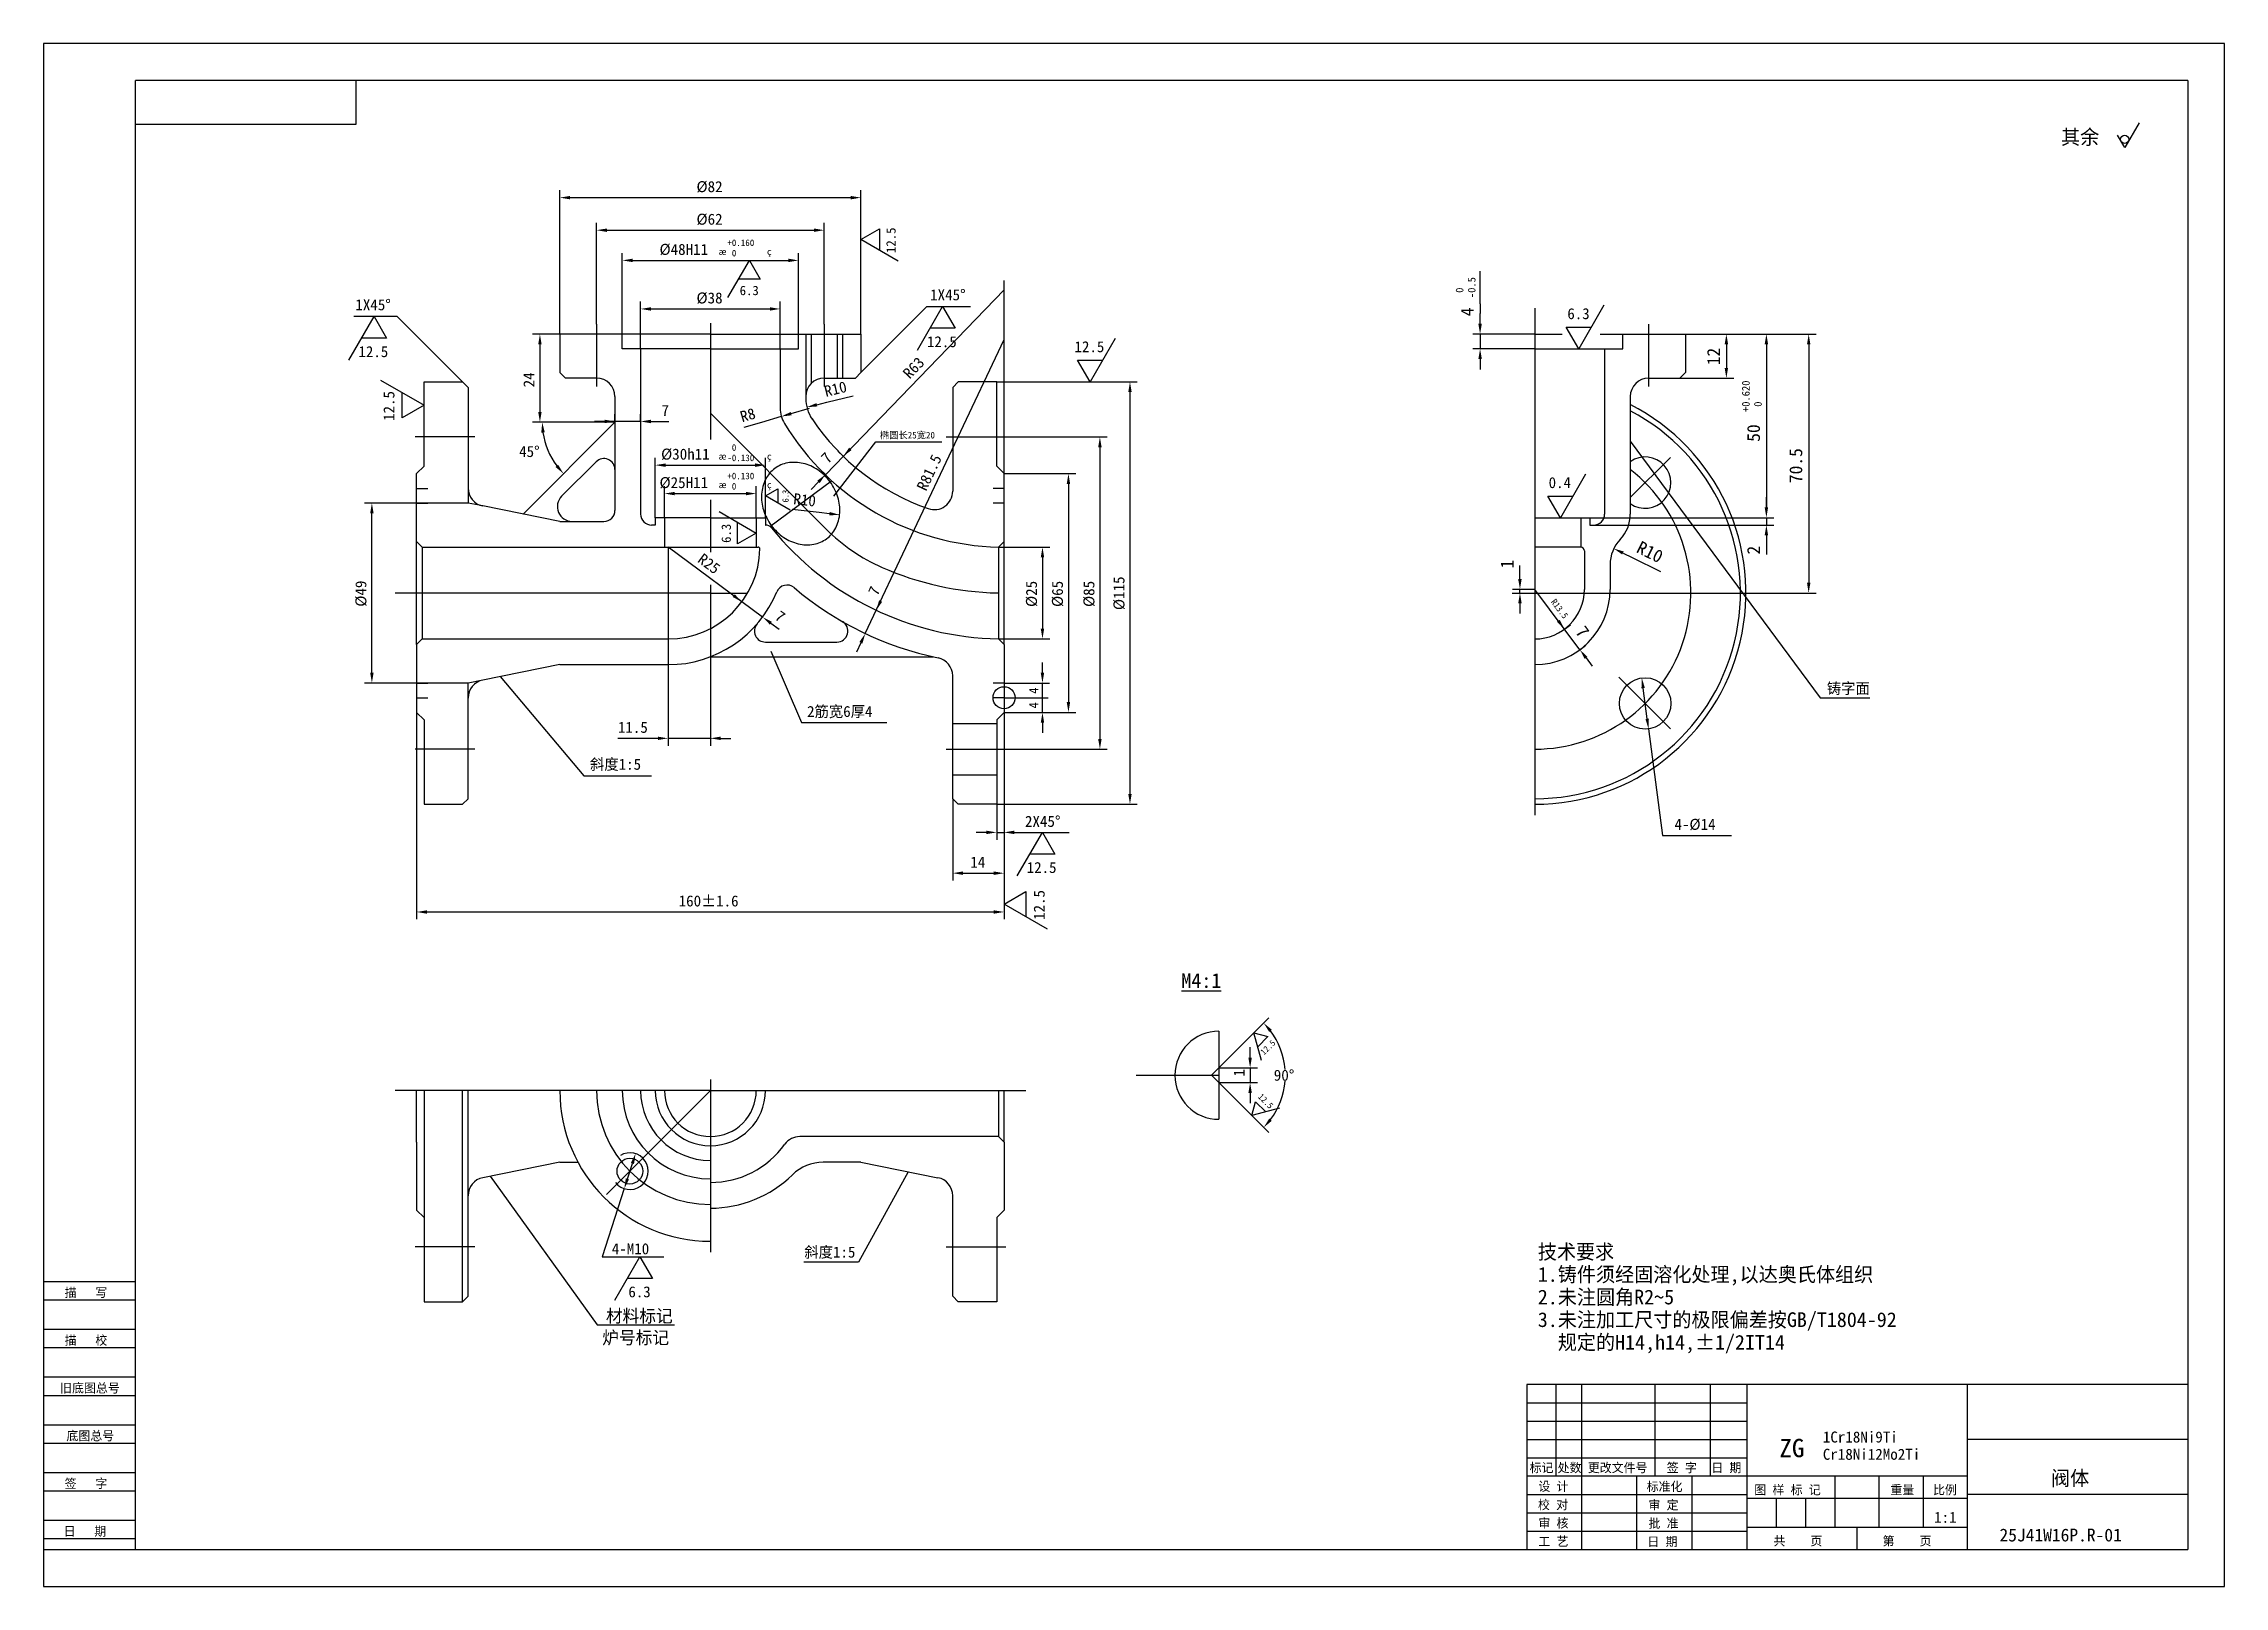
# Model space of a CAD drawing. Header units: metres. Extents: x 0 to 594, y 0 to 420.
import ezdxf

# ---------------------------------------------------------------- set-up
doc = ezdxf.new("R2010")
doc.units = ezdxf.units.M
for name, color, linetype in [('C', 6, 'Continuous'), ('D', 1, 'Continuous'), ('FL', 5, 'Continuous'), ('HA', 5, 'Continuous'), ('T', 7, 'Continuous'), ('TL', 4, 'Continuous')]:
    doc.layers.add(name, color=color, linetype=linetype)

# ---------------------------------------------------------------- blocks, each defined once
blk = doc.blocks.new('TUKUN2')
at = {"layer": 'FL'}
for p, q in [((0, 420), (0, 0)), ((594, 420), (0, 420)), ((594, 0), (594, 420)), ((0, 78), (25, 78)), ((0, 70), (25, 70)), ((0, 65), (25, 65)), ((0, 57), (25, 57)), ((412, 30), (412, 55)), ((419, 10), (419, 55)), ((439, 30), (439, 55)), ((454, 30), (454, 55)), ((0, 52), (25, 52)), ((404, 50), (464, 50)), ((0, 44), (25, 44)), ((404, 45), (464, 45)), ((0, 39), (25, 39)), ((404, 40), (464, 40)), ((0, 31), (25, 31)), ((404, 35), (464, 35)), ((449, 10), (449, 30)), ((0, 26), (25, 26)), ((404, 25), (464, 25)), ((0, 18), (25, 18)), ((404, 20), (464, 20)), ((0, 13), (25, 13)), ((404, 15), (464, 15)), ((0, 0), (594, 0))]:
    blk.add_line(p, q, dxfattribs=at)
at = {"layer": 'TL'}
for p, q in [((25, 10), (25, 410)), ((584, 410), (25, 410)), ((85, 410), (85, 398)), ((584, 410), (584, 10)), ((85, 398), (25, 398)), ((0, 83), (25, 83)), ((404, 55), (404, 10)), ((584, 55), (404, 55)), ((464, 10), (464, 55)), ((524, 10), (524, 55)), ((584, 40), (524, 40)), ((524, 30), (404, 30)), ((434, 10), (434, 30)), ((488, 16), (488, 30)), ((500, 16), (500, 30)), ((512, 16), (512, 30)), ((464, 24), (524, 24)), ((472, 16), (472, 24)), ((480, 16), (480, 24)), ((584, 25), (524, 25)), ((524, 16), (464, 16)), ((494, 10), (494, 16)), ((0, 10), (584, 10))]:
    blk.add_line(p, q, dxfattribs=at)
at = {"layer": 'T'}
for s, p in [('描   写', (5.74, 78.76)), ('描   校', (5.74, 65.76)), ('旧底图总号', (4.49, 52.76)), ('底图总号', (6.22, 39.76)), ('标记', (404.75, 31.07)), ('处数', (412.38, 31.07)), ('更改文件号', (420.61, 31.07)), ('签 字', (442.1, 31.07)), ('日 期', (454.23, 31.07)), ('签   字', (5.74, 26.76)), ('校 对', (407.05, 20.99)), ('设 计', (407.14, 25.99)), ('标准化', (436.65, 25.93)), ('审 定', (437.13, 20.93)), ('图 样 标 记', (465.95, 25.04)), ('重量', (503.03, 25.04)), ('比例', (514.64, 25.04)), ('审 核', (407.14, 15.99)), ('批 准', (437.13, 15.93)), ('日   期', (5.45, 13.76)), ('工 艺', (407.14, 10.99)), ('日 期', (436.84, 10.93)), ('共    页', (471.18, 11.13)), ('第    页', (500.9, 11.13))]:
    blk.add_text(s, height=2.5, dxfattribs=at).set_placement(p)

msp = doc.modelspace()

# ---------------------------------------------------------------- linework, layer by layer
at = {"layer": 'C'}
for p, q in [((406.18, 347.99), (406.18, 212.93)), ((150.61, 343.64), (150.61, 326.62)), ((181.61, 343.86), (181.61, 312.22)), ((212.61, 343.64), (212.61, 326.62)), ((437.18, 343.64), (437.18, 326.62)), ((213.16, 287.83), (181.61, 319.38)), ((117.43, 312.93), (101.18, 312.93)), ((245.8, 312.93), (262.05, 312.93)), ((432.18, 296.43), (443.11, 307.36)), ((197.82, 288.58), (214.65, 301.02)), ((181.61, 295.8), (181.61, 281.53)), ((181.61, 270.43), (95.72, 270.43)), ((181.61, 272.69), (181.61, 244.58)), ((181.61, 270.43), (191.77, 270.43)), ((399.97, 270.43), (474.48, 270.43)), ((429.06, 247.54), (443.11, 233.5)), ((117.43, 227.93), (101.18, 227.93)), ((245.8, 227.93), (262.05, 227.93)), ((406.18, 212.93), (406.18, 209.93)), ((181.61, 138.03), (181.61, 93.96)), ((297.58, 139.15), (320.14, 139.15)), ((181.61, 134.96), (95.72, 134.96)), ((181.61, 134.96), (153.33, 106.67)), ((181.61, 134.96), (267.51, 134.96)), ((117.43, 92.46), (101.18, 92.46)), ((181.61, 93.96), (181.61, 90.96)), ((245.8, 92.46), (262.05, 92.46))]:
    msp.add_line(p, q, dxfattribs=at)
for centre, radius, start, end in [((406.18, 270.43), 42.5, 270, 52.28), ((248.52, 323.18), 50, 225, 246.24), ((261.61, 352.93), 82.5, 246.24, 268.79), ((181.61, 134.96), 31, 180, 270)]:
    msp.add_arc(centre, radius, start, end, dxfattribs=at)
at = {"layer": 'D'}
for p, q in [((570.76, 398.45), (566.85, 391.69)), ((566.85, 391.69), (564.9, 395.07)), ((140.61, 340.93), (140.61, 380.07)), ((143.41, 378.07), (219.81, 378.07)), ((222.61, 340.93), (222.61, 380.07)), ((150.61, 343.64), (150.61, 371.21)), ((153.41, 369.21), (209.81, 369.21)), ((212.61, 343.64), (212.61, 371.21)), ((222.61, 366.64), (227.68, 369.57)), ((227.68, 369.57), (227.68, 363.71)), ((157.61, 340.93), (157.61, 362.99)), ((205.61, 340.93), (205.61, 362.99)), ((232.75, 360.78), (222.61, 366.64)), ((160.41, 360.99), (202.81, 360.99)), ((186.41, 350.85), (192.26, 360.99)), ((192.26, 360.99), (195.19, 355.92)), ((391.27, 349.12), (391.27, 358.02)), ((195.19, 355.92), (189.34, 355.92)), ((212.93, 302.63), (261.61, 352.93)), ((261.61, 302.93), (261.61, 355.56)), ((83.18, 333.87), (90.01, 345.7)), ((96.34, 345.7), (84.49, 345.7)), ((90.01, 345.7), (93.42, 339.79)), ((114.11, 327.93), (96.34, 345.7)), ((162.61, 336.93), (162.61, 349.77)), ((165.41, 347.77), (197.81, 347.77)), ((200.61, 336.93), (200.61, 349.77)), ((222.61, 330.43), (240.6, 348.41)), ((238.03, 336.58), (244.86, 348.41)), ((240.6, 348.41), (252.45, 348.41)), ((244.86, 348.41), (248.27, 342.5)), ((391.27, 349.12), (391.27, 346.53)), ((391.27, 343.73), (391.27, 346.53)), ((424.98, 348.76), (418.15, 336.93)), ((93.42, 339.79), (86.59, 339.79)), ((140.61, 340.93), (133.18, 340.93)), ((223.81, 259.41), (261.61, 339.43)), ((248.27, 342.5), (241.44, 342.5)), ((291.88, 339.76), (285.05, 327.93)), ((406.18, 340.93), (389.27, 340.93)), ((391.27, 340.93), (391.27, 336.93)), ((414.73, 342.84), (421.56, 342.84)), ((418.15, 336.93), (414.73, 342.84)), ((447.18, 340.93), (460.35, 340.93)), ((460.35, 340.93), (471.25, 340.93)), ((471.25, 340.93), (482.77, 340.93)), ((135.18, 338.13), (135.18, 319.73)), ((285.05, 327.93), (281.63, 333.84)), ((281.63, 333.84), (288.46, 333.84)), ((406.18, 336.93), (389.27, 336.93)), ((391.27, 334.13), (391.27, 331.33)), ((458.35, 338.13), (458.35, 331.73)), ((469.25, 338.13), (469.25, 293.73)), ((480.77, 338.13), (480.77, 273.23)), ((91.78, 328.38), (103.61, 321.55)), ((259.61, 327.93), (297.9, 327.93)), ((445.68, 328.93), (460.35, 328.93)), ((97.7, 318.14), (97.7, 324.97)), ((103.61, 321.55), (97.7, 318.14)), ((210.62, 321.69), (213.34, 322.35)), ((213.34, 322.35), (220.51, 324.08)), ((295.9, 325.13), (295.9, 215.73)), ((155.61, 316.93), (133.18, 316.93)), ((162.61, 317.14), (150.01, 317.14)), ((155.61, 316.93), (155.61, 319.14)), ((162.61, 317.14), (162.61, 319.14)), ((165.41, 317.14), (168.21, 317.14)), ((168.21, 317.14), (170.3, 317.14)), ((195.57, 316.9), (190.69, 315.45)), ((200.94, 318.49), (195.57, 316.9)), ((203.63, 319.28), (208.61, 320.76)), ((215.25, 296.78), (226.69, 311.62)), ((217.8, 307.66), (216.36, 309.05)), ((226.69, 311.62), (244.65, 311.62)), ((262.05, 312.93), (289.71, 312.93)), ((287.71, 310.13), (287.71, 230.73)), ((432.18, 311.75), (483.89, 241.94)), ((166.61, 290.93), (166.61, 307.25)), ((169.41, 305.25), (193.81, 305.25)), ((196.61, 290.93), (196.61, 307.25)), ((212.97, 302.68), (211.53, 304.07)), ((101.61, 298.93), (104.61, 298.93)), ((115.61, 299.03), (115.61, 294.93)), ((169.11, 290.93), (169.11, 299.5)), ((171.91, 297.5), (191.31, 297.5)), ((194.11, 290.93), (194.11, 299.5)), ((196.61, 296.87), (199.99, 298.82)), ((199.99, 298.82), (199.99, 294.92)), ((211.02, 300.67), (209.07, 298.65)), ((261.61, 298.93), (258.61, 298.93)), ((261.61, 302.93), (281.14, 302.93)), ((279.14, 300.13), (279.14, 240.73)), ((419.96, 302.76), (413.13, 290.93)), ((115.61, 294.93), (87.41, 294.93)), ((89.41, 248.73), (89.41, 292.13)), ((101.61, 294.93), (104.61, 294.93)), ((119.63, 294.13), (115.61, 294.93)), ((183.97, 292.61), (194.11, 286.76)), ((203.37, 292.96), (196.61, 296.87)), ((211.26, 292.34), (203.93, 293.15)), ((214.05, 292.03), (211.26, 292.34)), ((261.61, 294.93), (258.61, 294.93)), ((409.71, 296.84), (416.54, 296.84)), ((413.13, 290.93), (409.71, 296.84)), ((469.25, 293.73), (469.25, 296.53)), ((189.04, 283.83), (189.04, 289.68)), ((194.11, 286.76), (189.04, 283.83)), ((421.18, 290.93), (471.25, 290.93)), ((421.18, 290.93), (471.25, 290.93)), ((421.18, 288.93), (471.25, 288.93)), ((469.25, 290.93), (469.25, 288.93)), ((469.25, 286.13), (469.25, 283.33)), ((170.11, 282.93), (170.11, 228.87)), ((195.83, 263.89), (170.11, 282.93)), ((260.11, 282.93), (274.07, 282.93)), ((272.07, 280.13), (272.07, 260.73)), ((430.21, 281.31), (432.72, 280.09)), ((432.72, 280.09), (440.44, 276.31)), ((469.25, 283.33), (469.25, 280.91)), ((402.12, 277.03), (402.12, 277.95)), ((402.12, 274.23), (402.12, 277.03)), ((399.97, 270.43), (404.12, 270.43)), ((406.18, 271.43), (400.12, 271.43)), ((402.12, 270.43), (402.12, 271.43)), ((402.12, 267.63), (402.12, 264.83)), ((418.45, 255.01), (406.18, 271.43)), ((474.48, 270.43), (482.77, 270.43)), ((198.08, 262.22), (200.33, 260.56)), ((414.26, 260.62), (415.86, 261.81)), ((222.61, 256.88), (221.41, 254.35)), ((260.11, 257.93), (274.07, 257.93)), ((418.45, 255.01), (420.05, 256.21)), ((198.1, 254.6), (206.43, 235.18)), ((272.07, 248.73), (272.07, 251.53)), ((420.13, 252.77), (421.8, 250.52)), ((115.61, 245.93), (87.41, 245.93)), ((101.61, 245.93), (104.61, 245.93)), ((119.63, 246.73), (115.61, 245.93)), ((115.61, 241.83), (115.61, 245.93)), ((124.37, 247.68), (147.17, 220.67)), ((181.61, 244.58), (181.61, 228.87)), ((261.61, 245.93), (258.61, 245.93)), ((261.61, 245.93), (273.49, 245.93)), ((272.06, 245.93), (273.97, 245.93)), ((272.07, 237.93), (272.07, 245.93)), ((436.77, 236.21), (435.68, 244.54)), ((101.61, 241.93), (104.61, 241.93)), ((101.61, 237.93), (101.61, 181.6)), ((261.61, 241.93), (258.61, 241.93)), ((261.61, 241.93), (273.65, 241.93)), ((261.61, 237.93), (261.61, 203.27)), ((261.61, 237.93), (281.14, 237.93)), ((271.1, 237.93), (274.07, 237.93)), ((483.89, 241.94), (497.41, 241.94)), ((206.43, 235.18), (229.66, 235.18)), ((272.07, 235.13), (272.07, 232.33)), ((437.14, 233.44), (437.87, 227.88)), ((164.51, 230.87), (156.42, 230.87)), ((167.31, 230.87), (164.51, 230.87)), ((181.61, 230.87), (170.11, 230.87)), ((184.41, 230.87), (187.21, 230.87)), ((262.05, 227.93), (289.71, 227.93)), ((437.87, 227.88), (440.95, 204.42)), ((147.17, 220.67), (165.6, 220.67)), ((247.61, 214.43), (247.61, 192.16)), ((259.61, 212.93), (297.9, 212.93)), ((259.61, 212.93), (259.61, 203.27)), ((256.81, 205.27), (254.01, 205.27)), ((259.61, 205.27), (261.61, 205.27)), ((261.61, 203.27), (261.61, 192.16)), ((264.41, 205.27), (267.21, 205.27)), ((265.21, 193.44), (272.04, 205.27)), ((267.21, 205.27), (279.3, 205.27)), ((272.04, 205.27), (275.46, 199.35)), ((440.95, 204.42), (459.71, 204.42)), ((275.46, 199.35), (268.63, 199.35)), ((250.41, 194.16), (258.81, 194.16)), ((261.61, 192.16), (261.61, 181.6)), ((261.61, 185.71), (267.53, 189.13)), ((273.44, 178.88), (261.61, 185.71)), ((267.53, 189.13), (267.53, 182.3)), ((104.41, 183.6), (258.81, 183.6)), ((320.14, 141.15), (333.76, 154.77)), ((331.7, 143.15), (329.68, 150.69)), ((329.68, 150.69), (333.45, 149.68)), ((333.45, 149.68), (330.69, 146.92)), ((328.63, 143.95), (328.63, 146.75)), ((320.14, 141.15), (330.63, 141.15)), ((320.14, 137.15), (333.76, 123.52)), ((320.14, 137.15), (330.63, 137.15)), ((328.63, 141.15), (328.63, 137.15)), ((328.63, 134.35), (328.63, 131.55)), ((329.11, 128.17), (330.12, 131.94)), ((330.12, 131.94), (332.88, 129.18)), ((336.65, 130.19), (329.11, 128.17)), ((159.02, 110.94), (160.37, 115.13)), ((235.46, 112.89), (221.99, 88.26)), ((121.59, 111.65), (150.77, 71.18)), ((158.15, 108.28), (156.43, 102.95)), ((156.43, 102.95), (152.14, 89.74)), ((152.14, 89.74), (168.95, 89.74)), ((155.57, 77.91), (162.4, 89.74)), ((162.4, 89.74), (165.82, 83.82)), ((165.82, 83.82), (158.99, 83.82)), ((221.99, 88.26), (207.11, 88.26)), ((150.77, 71.18), (171.82, 71.18))]:
    msp.add_line(p, q, dxfattribs=at)
for centre, radius in [((566.85, 393.94), 1.13), ((261.61, 241.93), 3)]:
    msp.add_circle(centre, radius, dxfattribs=at)
for centre, radius, start, end in [((155.61, 316.93), 19.79, 188.11, 216.89), ((318.14, 139.15), 20.09, 4.54, 37.01), ((318.14, 139.15), 20.09, 322.99, 355.46)]:
    msp.add_arc(centre, radius, start, end, dxfattribs=at)
for points in [[(143.41, 378.54), (143.41, 377.6), (140.61, 378.07)], [(219.81, 378.54), (219.81, 377.6), (222.61, 378.07)], [(153.41, 369.67), (153.41, 368.74), (150.61, 369.21)], [(209.81, 369.67), (209.81, 368.74), (212.61, 369.21)], [(160.41, 361.46), (160.41, 360.52), (157.61, 360.99)], [(202.81, 361.46), (202.81, 360.52), (205.61, 360.99)], [(165.41, 348.24), (165.41, 347.31), (162.61, 347.77)], [(197.81, 348.24), (197.81, 347.31), (200.61, 347.77)], [(134.72, 338.13), (135.65, 338.13), (135.18, 340.93)], [(390.8, 343.73), (391.74, 343.73), (391.27, 340.93)], [(457.88, 338.13), (458.82, 338.13), (458.35, 340.93)], [(468.78, 338.13), (469.72, 338.13), (469.25, 340.93)], [(480.31, 338.13), (481.24, 338.13), (480.77, 340.93)], [(390.8, 334.13), (391.74, 334.13), (391.27, 336.93)], [(295.44, 325.13), (296.37, 325.13), (295.9, 327.93)], [(457.88, 331.73), (458.82, 331.73), (458.35, 328.93)], [(210.73, 321.23), (210.51, 322.14), (207.9, 321.03)], [(134.72, 319.73), (135.65, 319.73), (135.18, 316.93)], [(135.56, 314.1), (136.49, 314.17), (135.82, 316.93)], [(152.81, 317.61), (152.81, 316.67), (155.61, 317.14)], [(165.41, 317.61), (165.41, 316.67), (162.61, 317.14)], [(203.76, 318.83), (203.5, 319.73), (200.94, 318.49)], [(220.08, 309.35), (219.41, 310), (217.8, 307.66)], [(287.24, 310.13), (288.18, 310.13), (287.71, 312.93)], [(140.14, 305.35), (139.43, 304.74), (141.62, 302.93)], [(169.41, 305.71), (169.41, 304.78), (166.61, 305.25)], [(193.81, 305.71), (193.81, 304.78), (196.61, 305.25)], [(171.91, 297.97), (171.91, 297.04), (169.11, 297.5)], [(191.31, 297.97), (191.31, 297.04), (194.11, 297.5)], [(210.69, 300.99), (211.36, 300.34), (212.97, 302.68)], [(278.68, 300.13), (279.61, 300.13), (279.14, 302.93)], [(88.95, 292.13), (89.88, 292.13), (89.41, 294.93)], [(214, 291.57), (214.1, 292.49), (216.83, 291.72)], [(468.78, 293.73), (469.72, 293.73), (469.25, 290.93)], [(468.78, 293.73), (469.72, 293.73), (469.25, 290.93)], [(468.78, 286.13), (469.72, 286.13), (469.25, 288.93)], [(271.6, 280.13), (272.53, 280.13), (272.07, 282.93)], [(430, 280.9), (430.41, 281.73), (427.69, 282.54)], [(401.65, 274.23), (402.59, 274.23), (402.12, 271.43)], [(187.68, 269.34), (188.23, 270.09), (190.21, 268.05)], [(228.41, 268.07), (227.57, 268.47), (226.8, 265.74)], [(401.65, 267.63), (402.59, 267.63), (402.12, 270.43)], [(480.31, 273.23), (481.24, 273.23), (480.77, 270.43)], [(198.36, 262.6), (197.81, 261.85), (195.83, 263.89)], [(412.21, 262.58), (412.96, 263.14), (414.26, 260.62)], [(222.19, 257.08), (223.03, 256.68), (223.81, 259.41)], [(271.6, 260.73), (272.53, 260.73), (272.07, 257.93)], [(420.5, 253.05), (419.75, 252.49), (418.45, 255.01)], [(88.95, 248.73), (89.88, 248.73), (89.41, 245.93)], [(271.6, 248.73), (272.53, 248.73), (272.07, 245.93)], [(435.22, 244.48), (436.14, 244.6), (435.32, 247.32)], [(271.6, 235.13), (272.53, 235.13), (272.07, 237.93)], [(278.68, 240.73), (279.61, 240.73), (279.14, 237.93)], [(436.31, 236.15), (437.24, 236.27), (437.14, 233.44)], [(167.31, 231.34), (167.31, 230.41), (170.11, 230.87)], [(184.41, 231.34), (184.41, 230.41), (181.61, 230.87)], [(287.24, 230.73), (288.18, 230.73), (287.71, 227.93)], [(295.44, 215.73), (296.37, 215.73), (295.9, 212.93)], [(256.81, 205.73), (256.81, 204.8), (259.61, 205.27)], [(264.41, 205.73), (264.41, 204.8), (261.61, 205.27)], [(250.41, 194.63), (250.41, 193.69), (247.61, 194.16)], [(258.81, 194.63), (258.81, 193.69), (261.61, 194.16)], [(104.41, 184.06), (104.41, 183.13), (101.61, 183.6)], [(258.81, 184.06), (258.81, 183.13), (261.61, 183.6)], [(333.83, 150.93), (334.53, 151.55), (332.34, 153.35)], [(328.16, 143.95), (329.09, 143.95), (328.63, 141.15)], [(328.16, 134.35), (329.09, 134.35), (328.63, 137.15)], [(334.53, 126.75), (333.83, 127.36), (332.34, 124.94)], [(160.82, 114.98), (159.93, 115.27), (161.24, 117.79)], [(159.46, 110.8), (158.57, 111.09), (158.15, 108.28)]]:
    msp.add_solid(points, dxfattribs=at)
at = {"layer": 'FL'}
for p, q in [((207.61, 340.93), (207.61, 323.93)), ((217.61, 340.93), (217.61, 328.93))]:
    msp.add_line(p, q, dxfattribs=at)
for centre, radius, start, end in [((320.14, 139.15), 12, 90, 270), ((159.69, 113.04), 5, 217.66, 121.31)]:
    msp.add_arc(centre, radius, start, end, dxfattribs=at)
at = {"layer": 'HA'}
msp.add_lwpolyline([(214.23, 300.71, 0.08), (210.85, 303.97, 0.09), (206.89, 305.72, 0.1), (202.67, 305.85, 0.12), (199.15, 304.33, 0.12), (196.67, 301.42, 0.1), (195.55, 297.34, 0.09), (196.07, 293.04, 0.08), (198.19, 288.85, 0.08), (201.58, 285.59, 0.09), (205.53, 283.84, 0.1), (209.76, 283.72, 0.12), (213.27, 285.23, 0.12), (215.75, 288.14, 0.1), (216.87, 292.22, 0.09), (216.36, 296.52, 0.08)], format="xyb", close=True, dxfattribs=at)
at = {"layer": 'TL'}
for p, q in [((181.61, 340.93), (140.61, 340.93)), ((140.61, 340.93), (140.61, 330.43)), ((157.61, 336.93), (157.61, 340.93)), ((181.61, 340.93), (222.61, 340.93)), ((205.61, 336.93), (205.61, 340.93)), ((209.11, 340.93), (209.11, 327.5)), ((216.11, 340.93), (216.11, 328.93)), ((222.61, 340.93), (222.61, 330.43)), ((406.18, 340.93), (413.6, 340.93)), ((424, 340.93), (447.18, 340.93)), ((430.18, 336.93), (430.18, 340.93)), ((447.18, 340.93), (447.18, 330.43)), ((181.61, 336.93), (157.61, 336.93)), ((162.61, 336.93), (162.61, 291.93)), ((181.61, 336.93), (205.61, 336.93)), ((200.61, 336.93), (200.61, 320.76)), ((406.18, 336.93), (430.18, 336.93)), ((425.18, 336.93), (425.18, 291.93)), ((103.61, 304.93), (103.61, 327.93)), ((103.61, 327.93), (114.11, 327.93)), ((114.11, 327.93), (115.61, 326.43)), ((140.61, 330.43), (142.11, 328.93)), ((150.61, 328.93), (142.11, 328.93)), ((212.61, 328.93), (221.11, 328.93)), ((222.61, 330.43), (221.11, 328.93)), ((249.11, 327.93), (247.61, 326.43)), ((259.61, 327.93), (249.11, 327.93)), ((259.61, 304.93), (259.61, 327.93)), ((437.18, 328.93), (445.68, 328.93)), ((447.18, 330.43), (445.68, 328.93)), ((115.61, 326.43), (115.61, 299.03)), ((155.61, 323.93), (155.61, 292.93)), ((207.61, 323.93), (207.61, 323.38)), ((247.61, 326.43), (247.61, 298.13)), ((432.18, 323.93), (432.18, 291.93)), ((155.61, 316.93), (130.61, 291.93)), ((101.61, 302.93), (103.61, 304.93)), ((150.49, 306.15), (141.1, 296.76)), ((261.61, 302.93), (259.61, 304.93)), ((101.61, 284.43), (101.61, 302.93)), ((261.61, 284.43), (261.61, 302.93)), ((140.61, 289.93), (119.63, 294.13)), ((140.61, 289.93), (152.61, 289.93)), ((166.61, 288.93), (165.61, 288.93)), ((181.61, 290.93), (166.61, 290.93)), ((166.61, 290.93), (166.61, 288.93)), ((169.11, 290.93), (169.11, 282.93)), ((181.61, 290.93), (196.61, 290.93)), ((194.11, 290.93), (194.11, 282.93)), ((196.61, 290.93), (196.61, 288.93)), ((196.61, 288.93), (196.68, 288.93)), ((406.18, 290.93), (421.18, 290.93)), ((418.68, 290.93), (418.68, 282.93)), ((421.18, 290.93), (421.18, 288.93)), ((421.18, 288.93), (422.18, 288.93)), ((101.61, 256.43), (101.61, 284.43)), ((101.61, 284.43), (103.11, 282.93)), ((103.11, 282.93), (194.61, 282.93)), ((103.11, 282.93), (103.11, 257.93)), ((261.61, 284.43), (260.11, 282.93)), ((260.11, 282.93), (260.11, 257.93)), ((261.61, 256.43), (261.61, 284.43)), ((418.68, 282.93), (406.18, 282.93)), ((419.68, 281.93), (419.68, 271.43)), ((426.68, 278.15), (426.68, 271.43)), ((101.61, 256.43), (103.11, 257.93)), ((101.61, 256.43), (101.61, 237.93)), ((103.11, 257.93), (170.11, 257.93)), ((196.62, 257.07), (216.07, 257.07)), ((261.61, 256.43), (260.11, 257.93)), ((261.61, 256.43), (261.61, 237.93)), ((140.61, 250.93), (119.63, 246.73)), ((140.61, 250.93), (170.11, 250.93)), ((181.61, 253.07), (242.28, 253.07)), ((247.61, 214.43), (247.61, 247.88)), ((101.61, 237.93), (103.61, 235.93)), ((115.61, 214.43), (115.61, 241.83)), ((261.61, 237.93), (259.61, 235.93)), ((103.61, 235.93), (103.61, 212.93)), ((247.61, 234.93), (259.61, 234.93)), ((259.61, 235.93), (259.61, 212.93)), ((247.61, 220.93), (259.61, 220.93)), ((114.11, 212.93), (115.61, 214.43)), ((249.11, 212.93), (247.61, 214.43)), ((103.61, 212.93), (114.11, 212.93)), ((259.61, 212.93), (249.11, 212.93)), ((320.14, 151.15), (320.14, 127.15)), ((320.14, 141.15), (318.14, 139.15)), ((320.14, 137.15), (318.14, 139.15)), ((101.61, 120.96), (101.61, 134.96)), ((103.61, 134.96), (103.61, 77.46)), ((114.11, 77.46), (114.11, 134.96)), ((115.61, 78.96), (115.61, 134.96)), ((260.11, 134.96), (260.11, 122.46)), ((261.61, 120.96), (261.61, 134.96)), ((101.61, 120.96), (101.61, 102.46)), ((260.11, 122.46), (205.98, 122.46)), ((261.61, 120.96), (260.11, 122.46)), ((261.61, 120.96), (261.61, 102.46)), ((140.61, 115.46), (119.63, 111.26)), ((140.61, 115.46), (145.55, 115.46)), ((222.61, 115.46), (212.34, 115.46)), ((222.61, 115.46), (243.6, 111.26)), ((101.61, 102.46), (103.61, 100.46)), ((247.61, 78.96), (247.61, 106.36)), ((261.61, 102.46), (259.61, 100.46)), ((259.61, 100.46), (259.61, 77.46)), ((103.61, 77.46), (114.11, 77.46)), ((114.11, 77.46), (115.61, 78.96)), ((249.11, 77.46), (247.61, 78.96)), ((259.61, 77.46), (249.11, 77.46))]:
    msp.add_line(p, q, dxfattribs=at)
for centre, radius in [((436.23, 240.38), 7), ((159.69, 113.04), 3.5)]:
    msp.add_circle(centre, radius, dxfattribs=at)
for centre, radius, start, end in [((150.61, 323.93), 5, 0, 90), ((212.61, 323.93), 5, 90, 180), ((437.18, 323.93), 5, 90, 180), ((217.61, 323.38), 10, 180, 213.88), ((406.18, 270.43), 57.5, 270, 63.12), ((208.61, 320.76), 8, 180, 211.26), ((261.61, 352.93), 70, 211.26, 268.79), ((261.61, 352.93), 63, 213.88, 250.88), ((406.18, 270.43), 56, 270, 62.34), ((152.61, 304.03), 3, 0, 135), ((436.23, 300.48), 7, 234.63, 125.37), ((120.61, 299.03), 5, 180, 258.69), ((242.61, 298.13), 5, 250.88, 0), ((143.93, 293.93), 4, 135, 270), ((152.61, 292.93), 3, 270, 0), ((165.61, 291.93), 3, 180, 270), ((422.18, 291.93), 3, 270, 0), ((422.18, 291.93), 10, 316.47, 0), ((196.68, 286.93), 2, 38.96, 90), ((261.61, 339.43), 81.5, 218.96, 268.95), ((170.11, 282.93), 25, 270, 358.83), ((194.61, 282.43), 0.5, 358.83, 90), ((418.68, 281.93), 1, 0, 90), ((436.68, 278.15), 10, 136.47, 180), ((170.11, 282.93), 32, 270, 337.63), ((202.48, 269.61), 3, 49.74, 157.63), ((261.61, 339.43), 88.5, 229.74, 258.28), ((406.18, 271.43), 20.5, 270, 0), ((406.18, 271.43), 13.5, 270, 0), ((196.62, 260.07), 3, 139.22, 270), ((216.07, 260.07), 3, 270, 60.15), ((242.61, 247.88), 5, 0, 78.28), ((120.61, 241.83), 5, 101.31, 180), ((120.61, 241.83), 5, 101.31, 180), ((181.61, 134.96), 41, 180, 270), ((181.61, 134.96), 24, 180, 270), ((181.61, 134.96), 19, 180, 270), ((181.61, 134.96), 15, 180, 0), ((181.61, 134.96), 12.5, 180, 0), ((181.61, 134.96), 25, 270, 324.31), ((205.98, 117.46), 5, 90, 144.31), ((212.34, 103.46), 12, 90, 134.28), ((120.61, 106.36), 5, 101.31, 180), ((181.61, 134.96), 32, 270, 314.28), ((242.61, 106.36), 5, 0, 78.69)]:
    msp.add_arc(centre, radius, start, end, dxfattribs=at)

# ---------------------------------------------------------------- block references
at = {"layer": 'D'}
msp.add_blockref('TUKUN2', (0, 0), dxfattribs=at)

# ---------------------------------------------------------------- texts
for s, height, p in [('其余', 4, (549.52, 392.57)), ('%%C82', 3, (177.83, 379.57)), ('%%C62', 3, (177.83, 370.71)), ('%%C48H11', 3, (167.76, 362.49)), ('%%230', 1.8, (183.83, 362.49)), ('+0.160', 1.8, (186.23, 364.89)), (' 0', 1.8, (186.23, 362.07)), ('%%231', 1.8, (197.03, 362.49)), ('1X45%%d', 3, (84.91, 347.41)), ('%%C38', 3, (177.83, 349.27)), ('6.3', 2.55, (189.59, 351.53)), ('1X45%%d', 3, (241.46, 350.12)), ('6.3', 2.98, (415.03, 345)), ('12.5', 2.98, (240.61, 337.37)), ('12.5', 2.98, (280.8, 336)), ('12.5', 2.98, (85.76, 334.66)), ('7', 3, (168.3, 318.64)), ('45%%D', 3, (129.52, 307.46)), ('%%C30h11', 3, (168.19, 306.75)), (' 0', 1.8, (186.23, 309.15)), ('椭圆长25宽20', 1.8, (227.81, 312.51)), ('%%230', 1.8, (183.83, 306.75)), ('+0.130', 1.8, (186.23, 301.4)), ('-0.130', 1.8, (186.23, 306.33)), ('%%231', 1.8, (197.03, 306.75)), ('%%C25H11', 3, (167.76, 299)), ('%%230', 1.8, (183.83, 299)), (' 0', 1.8, (186.23, 298.58)), ('%%231', 1.8, (197.03, 299)), ('0.4', 2.98, (409.94, 299)), ('铸字面', 3, (485.72, 242.99)), ('2筋宽6厚4', 3, (207.95, 236.69)), ('11.5', 3, (156.42, 232.37)), ('斜度1:5', 3, (148.82, 222.32)), ('2X45%%d', 3, (267.3, 206.77)), ('4-%%C14', 3, (444.21, 205.96)), ('14', 3, (252.4, 195.66)), ('12.5', 2.98, (267.79, 194.22)), ('160%%P1.6', 3, (172.97, 185.1)), ('%%UM4:1%%U', 4, (309.9, 162.93)), ('90%%D', 3, (335.08, 137.65)), ('4-M10', 3, (154.75, 90.41)), ('斜度1:5', 3, (207.19, 89.51)), ('技术要求', 4, (406.99, 89.09)), ('1.铸件须经固溶化处理,以达奥氏体组织', 4, (406.99, 82.93)), ('6.3', 2.98, (159.28, 78.7)), ('2.未注圆角R2%%1265', 4, (406.99, 76.77)), ('材料标记', 3.5, (153.15, 71.88)), ('3.未注加工尺寸的极限偏差按GB/T1804-92', 4, (406.99, 70.61)), ('炉号标记', 3.5, (152.17, 65.98)), ('  规定的H14,h14,%%P1/2IT14', 4, (406.99, 64.45)), ('1Cr18Ni9Ti', 3, (484.63, 39.16)), ('ZG', 5, (472.8, 35.16)), ('Cr18Ni12Mo2Ti', 3, (484.63, 34.46)), ('阀体', 4, (546.78, 27.44)), ('1:1', 3, (514.93, 17.3)), ('25J41W16P.R-01', 3.5, (532.73, 12.23))]:
    msp.add_text(s, height=height, dxfattribs=at).set_placement(p)
for s, height, rotation, p in [('12.5', 2.55, 90, (232.08, 363)), (' 0', 2.1, 90, (386.72, 350.73)), ('-0.5', 2.1, 90, (390.01, 350.73)), ('4', 3.5, 90, (389.52, 345.78)), ('R63', 3, 45.93, (235.9, 328.52)), ('12', 3.5, 90, (456.6, 332.43)), ('24', 3, 90, (133.68, 326.43)), ('R10', 3, 13.63, (213.07, 323.82)), ('+0.620', 2.1, 90, (464.7, 319.71)), ('12.5', 2.98, 90, (95.55, 317.3)), (' 0', 2.1, 90, (467.99, 319.71)), ('R8', 3, 16.49, (190.27, 316.89)), ('50', 3.5, 90, (467.5, 311.6)), ('70.5', 3.5, 90, (479.02, 300.35)), ('7', 3, 45.93, (213.61, 305.49)), ('R81.5', 3, 64.71, (240.38, 297.99)), ('6.3', 1.7, 90, (202.92, 295.09)), ('R10', 3, 353.66, (204.1, 294.64)), ('6.3', 2.55, 90, (187.2, 284.08)), ('R25', 3, 323.49, (177.9, 279.03)), ('1', 3.5, 90, (400.37, 277.12)), ('R10', 3.5, 333.96, (433.57, 281.62)), ('2', 3.5, 90, (467.5, 280.91)), ('%%C49', 3, 90, (87.91, 266.71)), ('%%C25', 3, 90, (270.57, 266.64)), ('%%C65', 3, 90, (277.64, 266.64)), ('%%C85', 3, 90, (286.21, 266.64)), ('%%C115', 3, 90, (294.4, 265.79)), ('7', 3, 64.71, (227.14, 269.47)), ('R13.5', 1.75, 306.78, (410.44, 268.01)), ('7', 3, 323.49, (198.92, 263.48)), ('7', 3.5, 306.78, (417.06, 259.79)), ('4', 2.5, 90, (270.94, 242.99)), ('4', 2.5, 90, (270.94, 238.99)), ('12.5', 2.98, 90, (272.66, 181.46)), ('12.5', 1.7, 45, (332.43, 144.51)), ('1', 3, 90, (327.13, 138.79)), ('12.5', 1.7, 315, (330.65, 133.15))]:
    msp.add_text(s, height=height, rotation=rotation, dxfattribs=at).set_placement(p)

doc.saveas('drawing.dxf')
